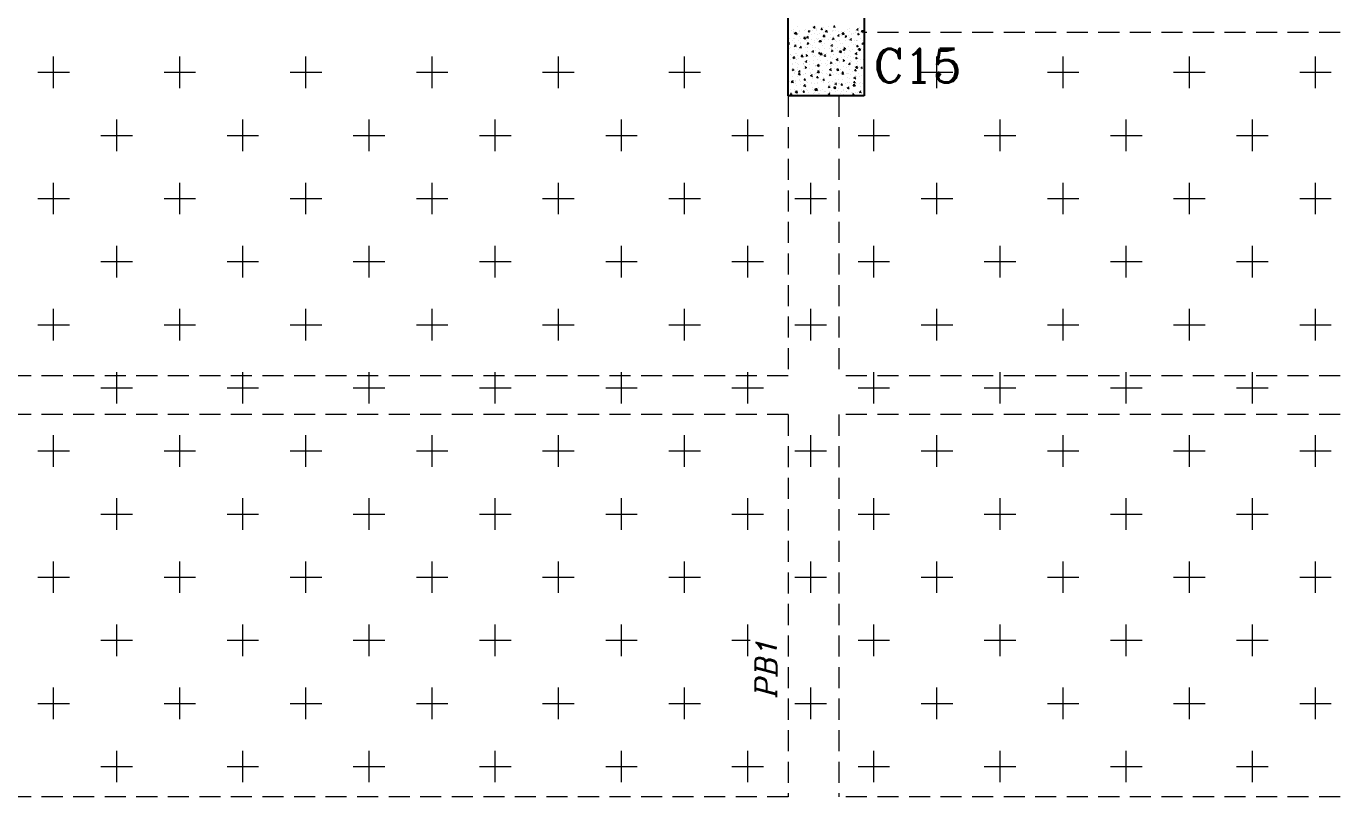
# Model space of a CAD drawing. Header units: millimetres. Extents: x 331487 to 517269, y 198509 to 399936.
# Drawn here: x 390591 to 398409, y 390164 to 394741 of the extents above; entities that cross this region are included whole.
import ezdxf

# ---------------------------------------------------------------- set-up
doc = ezdxf.new("R2010")
doc.units = ezdxf.units.MM
doc.header["$MEASUREMENT"] = 0
doc.linetypes.add('DASHED2', pattern=[0.375, 0.25, -0.125])
doc.layers.add('BEAM', color=1, linetype='Continuous', lineweight=5)
doc.layers.add('COLUMN', color=6, linetype='Continuous')
doc.styles.add('ITALICC', font='italicc', dxfattribs={"height": 0.3})
doc.styles.add('RC', font='romanc.shx', dxfattribs={"height": 200})

msp = doc.modelspace()

# ---------------------------------------------------------------- linework, layer by layer
at = {"layer": 'BEAM', "linetype": 'DASHED2', "ltscale": 500}
for p, q in [((402900.1, 394704), (395570.1, 394704)), ((395120.1, 394329), (395120.1, 392664)), ((395420.1, 394329), (395420.1, 392664)), ((395120.1, 392664), (387965.1, 392664)), ((402900.1, 392664), (395420.1, 392664)), ((395120.1, 392434), (387965.1, 392434)), ((395120.1, 392434), (395120.1, 390164)), ((402900.1, 392434), (395420.1, 392434)), ((395420.1, 392434), (395420.1, 390164)), ((395120.1, 390164), (387965.1, 390164)), ((402900.1, 390164), (395420.1, 390164))]:
    msp.add_line(p, q, dxfattribs=at)
at = {"layer": 'BEAM', "color": 253, "linetype": 'Continuous', "ltscale": 750}
for p, q in [((390753.6, 394374.5), (390753.6, 394562)), ((391503.6, 394374.5), (391503.6, 394562)), ((392253.6, 394374.5), (392253.6, 394562)), ((393003.6, 394374.5), (393003.6, 394562)), ((393753.6, 394374.5), (393753.6, 394562)), ((394503.6, 394374.5), (394503.6, 394562)), ((396003.6, 394374.5), (396003.6, 394562)), ((396753.6, 394374.5), (396753.6, 394562)), ((397503.6, 394374.5), (397503.6, 394562)), ((398253.6, 394374.5), (398253.6, 394562)), ((390659.8, 394468.2), (390847.3, 394468.2)), ((391409.8, 394468.2), (391597.3, 394468.2)), ((392159.8, 394468.2), (392347.3, 394468.2)), ((392909.8, 394468.2), (393097.3, 394468.2)), ((393659.8, 394468.2), (393847.3, 394468.2)), ((394409.8, 394468.2), (394597.3, 394468.2)), ((395909.8, 394468.2), (396097.3, 394468.2)), ((396659.8, 394468.2), (396847.3, 394468.2)), ((397409.8, 394468.2), (397597.3, 394468.2)), ((398159.8, 394468.2), (398347.3, 394468.2)), ((391128.6, 393999.5), (391128.6, 394187)), ((391878.6, 393999.5), (391878.6, 394187)), ((392628.6, 393999.5), (392628.6, 394187)), ((393378.6, 393999.5), (393378.6, 394187)), ((394128.6, 393999.5), (394128.6, 394187)), ((394878.6, 393999.5), (394878.6, 394187)), ((395628.6, 393999.5), (395628.6, 394187)), ((396378.6, 393999.5), (396378.6, 394187)), ((397128.6, 393999.5), (397128.6, 394187)), ((397878.6, 393999.5), (397878.6, 394187)), ((391034.8, 394093.2), (391222.3, 394093.2)), ((391784.8, 394093.2), (391972.3, 394093.2)), ((392534.8, 394093.2), (392722.3, 394093.2)), ((393284.8, 394093.2), (393472.3, 394093.2)), ((394034.8, 394093.2), (394222.3, 394093.2)), ((394784.8, 394093.2), (394972.3, 394093.2)), ((395534.8, 394093.2), (395722.3, 394093.2)), ((396284.8, 394093.2), (396472.3, 394093.2)), ((397034.8, 394093.2), (397222.3, 394093.2)), ((397784.8, 394093.2), (397972.3, 394093.2)), ((390753.6, 393624.5), (390753.6, 393812)), ((391503.6, 393624.5), (391503.6, 393812)), ((392253.6, 393624.5), (392253.6, 393812)), ((393003.6, 393624.5), (393003.6, 393812)), ((393753.6, 393624.5), (393753.6, 393812)), ((394503.6, 393624.5), (394503.6, 393812)), ((395253.6, 393624.5), (395253.6, 393812)), ((396003.6, 393624.5), (396003.6, 393812)), ((396753.6, 393624.5), (396753.6, 393812)), ((397503.6, 393624.5), (397503.6, 393812)), ((398253.6, 393624.5), (398253.6, 393812)), ((390659.8, 393718.2), (390847.3, 393718.2)), ((391409.8, 393718.2), (391597.3, 393718.2)), ((392159.8, 393718.2), (392347.3, 393718.2)), ((392909.8, 393718.2), (393097.3, 393718.2)), ((393659.8, 393718.2), (393847.3, 393718.2)), ((394409.8, 393718.2), (394597.3, 393718.2)), ((395159.8, 393718.2), (395347.3, 393718.2)), ((395909.8, 393718.2), (396097.3, 393718.2)), ((396659.8, 393718.2), (396847.3, 393718.2)), ((397409.8, 393718.2), (397597.3, 393718.2)), ((398159.8, 393718.2), (398347.3, 393718.2)), ((391128.6, 393249.5), (391128.6, 393437)), ((391878.6, 393249.5), (391878.6, 393437)), ((392628.6, 393249.5), (392628.6, 393437)), ((393378.6, 393249.5), (393378.6, 393437)), ((394128.6, 393249.5), (394128.6, 393437)), ((394878.6, 393249.5), (394878.6, 393437)), ((395628.6, 393249.5), (395628.6, 393437)), ((396378.6, 393249.5), (396378.6, 393437)), ((397128.6, 393249.5), (397128.6, 393437)), ((397878.6, 393249.5), (397878.6, 393437)), ((391034.8, 393343.2), (391222.3, 393343.2)), ((391784.8, 393343.2), (391972.3, 393343.2)), ((392534.8, 393343.2), (392722.3, 393343.2)), ((393284.8, 393343.2), (393472.3, 393343.2)), ((394034.8, 393343.2), (394222.3, 393343.2)), ((394784.8, 393343.2), (394972.3, 393343.2)), ((395534.8, 393343.2), (395722.3, 393343.2)), ((396284.8, 393343.2), (396472.3, 393343.2)), ((397034.8, 393343.2), (397222.3, 393343.2)), ((397784.8, 393343.2), (397972.3, 393343.2)), ((390753.6, 392874.5), (390753.6, 393062)), ((391503.6, 392874.5), (391503.6, 393062)), ((392253.6, 392874.5), (392253.6, 393062)), ((393003.6, 392874.5), (393003.6, 393062)), ((393753.6, 392874.5), (393753.6, 393062)), ((394503.6, 392874.5), (394503.6, 393062)), ((395253.6, 392874.5), (395253.6, 393062)), ((396003.6, 392874.5), (396003.6, 393062)), ((396753.6, 392874.5), (396753.6, 393062)), ((397503.6, 392874.5), (397503.6, 393062)), ((398253.6, 392874.5), (398253.6, 393062)), ((390659.8, 392968.2), (390847.3, 392968.2)), ((391409.8, 392968.2), (391597.3, 392968.2)), ((392159.8, 392968.2), (392347.3, 392968.2)), ((392909.8, 392968.2), (393097.3, 392968.2)), ((393659.8, 392968.2), (393847.3, 392968.2)), ((394409.8, 392968.2), (394597.3, 392968.2)), ((395159.8, 392968.2), (395347.3, 392968.2)), ((395909.8, 392968.2), (396097.3, 392968.2)), ((396659.8, 392968.2), (396847.3, 392968.2)), ((397409.8, 392968.2), (397597.3, 392968.2)), ((398159.8, 392968.2), (398347.3, 392968.2)), ((391128.6, 392664), (391128.6, 392687)), ((391878.6, 392664), (391878.6, 392687)), ((392628.6, 392664), (392628.6, 392687)), ((393378.6, 392664), (393378.6, 392687)), ((394128.6, 392664), (394128.6, 392687)), ((394878.6, 392664), (394878.6, 392687)), ((395628.6, 392664), (395628.6, 392687)), ((396378.6, 392664), (396378.6, 392687)), ((397128.6, 392664), (397128.6, 392687)), ((397878.6, 392664), (397878.6, 392687)), ((391128.6, 392499.5), (391128.6, 392664)), ((391878.6, 392499.5), (391878.6, 392664)), ((392628.6, 392499.5), (392628.6, 392664)), ((393378.6, 392499.5), (393378.6, 392664)), ((394128.6, 392499.5), (394128.6, 392664)), ((394878.6, 392499.5), (394878.6, 392664)), ((395628.6, 392499.5), (395628.6, 392664)), ((396378.6, 392499.5), (396378.6, 392664)), ((397128.6, 392499.5), (397128.6, 392664)), ((397878.6, 392499.5), (397878.6, 392664)), ((391034.8, 392593.2), (391222.3, 392593.2)), ((391784.8, 392593.2), (391972.3, 392593.2)), ((392534.8, 392593.2), (392722.3, 392593.2)), ((393284.8, 392593.2), (393472.3, 392593.2)), ((394034.8, 392593.2), (394222.3, 392593.2)), ((394784.8, 392593.2), (394972.3, 392593.2)), ((395534.8, 392593.2), (395722.3, 392593.2)), ((396284.8, 392593.2), (396472.3, 392593.2)), ((397034.8, 392593.2), (397222.3, 392593.2)), ((397784.8, 392593.2), (397972.3, 392593.2)), ((390753.6, 392124.5), (390753.6, 392312)), ((391503.6, 392124.5), (391503.6, 392312)), ((392253.6, 392124.5), (392253.6, 392312)), ((393003.6, 392124.5), (393003.6, 392312)), ((393753.6, 392124.5), (393753.6, 392312)), ((394503.6, 392124.5), (394503.6, 392312)), ((395253.6, 392124.5), (395253.6, 392312)), ((396003.6, 392124.5), (396003.6, 392312)), ((396753.6, 392124.5), (396753.6, 392312)), ((397503.6, 392124.5), (397503.6, 392312)), ((398253.6, 392124.5), (398253.6, 392312)), ((390659.8, 392218.2), (390847.3, 392218.2)), ((391409.8, 392218.2), (391597.3, 392218.2)), ((392159.8, 392218.2), (392347.3, 392218.2)), ((392909.8, 392218.2), (393097.3, 392218.2)), ((393659.8, 392218.2), (393847.3, 392218.2)), ((394409.8, 392218.2), (394597.3, 392218.2)), ((395159.8, 392218.2), (395347.3, 392218.2)), ((395909.8, 392218.2), (396097.3, 392218.2)), ((396659.8, 392218.2), (396847.3, 392218.2)), ((397409.8, 392218.2), (397597.3, 392218.2)), ((398159.8, 392218.2), (398347.3, 392218.2)), ((391128.6, 391749.5), (391128.6, 391937)), ((391878.6, 391749.5), (391878.6, 391937)), ((392628.6, 391749.5), (392628.6, 391937)), ((393378.6, 391749.5), (393378.6, 391937)), ((394128.6, 391749.5), (394128.6, 391937)), ((394878.6, 391749.5), (394878.6, 391937)), ((395628.6, 391749.5), (395628.6, 391937)), ((396378.6, 391749.5), (396378.6, 391937)), ((397128.6, 391749.5), (397128.6, 391937)), ((397878.6, 391749.5), (397878.6, 391937)), ((391034.8, 391843.2), (391222.3, 391843.2)), ((391784.8, 391843.2), (391972.3, 391843.2)), ((392534.8, 391843.2), (392722.3, 391843.2)), ((393284.8, 391843.2), (393472.3, 391843.2)), ((394034.8, 391843.2), (394222.3, 391843.2)), ((394784.8, 391843.2), (394972.3, 391843.2)), ((395534.8, 391843.2), (395722.3, 391843.2)), ((396284.8, 391843.2), (396472.3, 391843.2)), ((397034.8, 391843.2), (397222.3, 391843.2)), ((397784.8, 391843.2), (397972.3, 391843.2)), ((390753.6, 391374.5), (390753.6, 391562)), ((391503.6, 391374.5), (391503.6, 391562)), ((392253.6, 391374.5), (392253.6, 391562)), ((393003.6, 391374.5), (393003.6, 391562)), ((393753.6, 391374.5), (393753.6, 391562)), ((394503.6, 391374.5), (394503.6, 391562)), ((395253.6, 391374.5), (395253.6, 391562)), ((396003.6, 391374.5), (396003.6, 391562)), ((396753.6, 391374.5), (396753.6, 391562)), ((397503.6, 391374.5), (397503.6, 391562)), ((398253.6, 391374.5), (398253.6, 391562)), ((390659.8, 391468.2), (390847.3, 391468.2)), ((391409.8, 391468.2), (391597.3, 391468.2)), ((392159.8, 391468.2), (392347.3, 391468.2)), ((392909.8, 391468.2), (393097.3, 391468.2)), ((393659.8, 391468.2), (393847.3, 391468.2)), ((394409.8, 391468.2), (394597.3, 391468.2)), ((395159.8, 391468.2), (395347.3, 391468.2)), ((395909.8, 391468.2), (396097.3, 391468.2)), ((396659.8, 391468.2), (396847.3, 391468.2)), ((397409.8, 391468.2), (397597.3, 391468.2)), ((398159.8, 391468.2), (398347.3, 391468.2)), ((391128.6, 390999.5), (391128.6, 391187)), ((391878.6, 390999.5), (391878.6, 391187)), ((392628.6, 390999.5), (392628.6, 391187)), ((393378.6, 390999.5), (393378.6, 391187)), ((394128.6, 390999.5), (394128.6, 391187)), ((394878.6, 390999.5), (394878.6, 391187)), ((395628.6, 390999.5), (395628.6, 391187)), ((396378.6, 390999.5), (396378.6, 391187)), ((397128.6, 390999.5), (397128.6, 391187)), ((397878.6, 390999.5), (397878.6, 391187)), ((391034.8, 391093.2), (391222.3, 391093.2)), ((391784.8, 391093.2), (391972.3, 391093.2)), ((392534.8, 391093.2), (392722.3, 391093.2)), ((393284.8, 391093.2), (393472.3, 391093.2)), ((394034.8, 391093.2), (394222.3, 391093.2)), ((394784.8, 391093.2), (394893.8, 391093.2)), ((395534.8, 391093.2), (395722.3, 391093.2)), ((396284.8, 391093.2), (396472.3, 391093.2)), ((397034.8, 391093.2), (397222.3, 391093.2)), ((397784.8, 391093.2), (397972.3, 391093.2)), ((390753.6, 390624.5), (390753.6, 390812)), ((391503.6, 390624.5), (391503.6, 390812)), ((392253.6, 390624.5), (392253.6, 390812)), ((393003.6, 390624.5), (393003.6, 390812)), ((393753.6, 390624.5), (393753.6, 390812)), ((394503.6, 390624.5), (394503.6, 390812)), ((395253.6, 390624.5), (395253.6, 390812)), ((396003.6, 390624.5), (396003.6, 390812)), ((396753.6, 390624.5), (396753.6, 390812)), ((397503.6, 390624.5), (397503.6, 390812)), ((398253.6, 390624.5), (398253.6, 390812)), ((390659.8, 390718.2), (390847.3, 390718.2)), ((391409.8, 390718.2), (391597.3, 390718.2)), ((392159.8, 390718.2), (392347.3, 390718.2)), ((392909.8, 390718.2), (393097.3, 390718.2)), ((393659.8, 390718.2), (393847.3, 390718.2)), ((394409.8, 390718.2), (394597.3, 390718.2)), ((395159.8, 390718.2), (395347.3, 390718.2)), ((395909.8, 390718.2), (396097.3, 390718.2)), ((396659.8, 390718.2), (396847.3, 390718.2)), ((397409.8, 390718.2), (397597.3, 390718.2)), ((398159.8, 390718.2), (398347.3, 390718.2)), ((391128.6, 390249.5), (391128.6, 390437)), ((391878.6, 390249.5), (391878.6, 390437)), ((392628.6, 390249.5), (392628.6, 390437)), ((393378.6, 390249.5), (393378.6, 390437)), ((394128.6, 390249.5), (394128.6, 390437)), ((394878.6, 390249.5), (394878.6, 390437)), ((395628.6, 390249.5), (395628.6, 390437)), ((396378.6, 390249.5), (396378.6, 390437)), ((397128.6, 390249.5), (397128.6, 390437)), ((397878.6, 390249.5), (397878.6, 390437)), ((391034.8, 390343.2), (391222.3, 390343.2)), ((391784.8, 390343.2), (391972.3, 390343.2)), ((392534.8, 390343.2), (392722.3, 390343.2)), ((393284.8, 390343.2), (393472.3, 390343.2)), ((394034.8, 390343.2), (394222.3, 390343.2)), ((394784.8, 390343.2), (394972.3, 390343.2)), ((395534.8, 390343.2), (395722.3, 390343.2)), ((396284.8, 390343.2), (396472.3, 390343.2)), ((397034.8, 390343.2), (397222.3, 390343.2)), ((397784.8, 390343.2), (397972.3, 390343.2))]:
    msp.add_line(p, q, dxfattribs=at)
at = {"layer": 'COLUMN'}
for p, q in [((395120.1, 394329), (395120.1, 395079)), ((395570.1, 395079), (395570.1, 394329)), ((395570.1, 394329), (395120.1, 394329))]:
    msp.add_line(p, q, dxfattribs=at)
at = {"layer": 'COLUMN', "color": 2, "linetype": 'Continuous'}
for p, q in [((395136.8, 394717.3), (395136.8, 394717.3)), ((395151.8, 394720.2), (395151.8, 394720.2)), ((395173.8, 394740), (395173.8, 394740)), ((395185.1, 394719), (395185.1, 394719)), ((395218.4, 394717.7), (395218.4, 394717.7)), ((395218.8, 394719.3), (395218.8, 394719.3)), ((395224.6, 394720.1), (395224.6, 394720.1)), ((395245.6, 394712.9), (395239.3, 394711.8)), ((395245, 394706.9), (395245.6, 394712.9)), ((395251.7, 394716.5), (395251.7, 394716.5)), ((395254.9, 394718.1), (395254.9, 394718.1)), ((395263.4, 394717), (395263.4, 394717)), ((395274.2, 394731.1), (395271.5, 394738.1)), ((395277.6, 394736.1), (395271.5, 394738.1)), ((395274.2, 394731.1), (395277.6, 394736.1)), ((395285, 394715.3), (395285, 394715.3)), ((395289.1, 394721.7), (395289.1, 394721.7)), ((395289.4, 394729.6), (395289.4, 394729.6)), ((395320.8, 394726.8), (395314.5, 394725.6)), ((395320.3, 394720.8), (395314.5, 394725.6)), ((395318.3, 394714.1), (395318.3, 394714.1)), ((395320.3, 394720.8), (395320.8, 394726.8)), ((395328.8, 394734.1), (395328.8, 394734.1)), ((395346.7, 394706.7), (395344.1, 394713.7)), ((395350.1, 394711.7), (395344.1, 394713.7)), ((395351.6, 394712.9), (395351.6, 394712.9)), ((395359.9, 394740.2), (395359.9, 394740.2)), ((395379.9, 394714.7), (395379.9, 394714.7)), ((395396, 394740.7), (395389.7, 394739.5)), ((395395.5, 394734.7), (395389.7, 394739.5)), ((395390, 394716.7), (395390, 394716.7)), ((395393.3, 394735.8), (395393.3, 394735.8)), ((395395.5, 394734.7), (395396, 394740.7)), ((395396.1, 394738.9), (395396.1, 394738.9)), ((395399.4, 394713.9), (395399.4, 394713.9)), ((395470, 394724.2), (395470, 394724.2)), ((395484.1, 394728.7), (395484.1, 394728.7)), ((395516.7, 394716.5), (395516.7, 394716.5)), ((395532, 394717.8), (395529.3, 394724.8)), ((395535.4, 394722.7), (395529.3, 394724.8)), ((395532, 394717.8), (395535.4, 394722.7)), ((395540.5, 394734.7), (395540.5, 394734.7)), ((395564.1, 394713), (395554.6, 394711.9)), ((395562.8, 394704.1), (395564.1, 394713)), ((395124.5, 394641), (395120.1, 394642.5)), ((395121.2, 394636), (395120.1, 394638.8)), ((395120.4, 394706.1), (395120.4, 394706.1)), ((395121.2, 394636), (395124.5, 394641)), ((395124.8, 394635.1), (395124.8, 394635.1)), ((395125.6, 394670.1), (395125.6, 394670.1)), ((395146.8, 394659), (395146.8, 394659)), ((395148.2, 394708.8), (395148.2, 394708.8)), ((395153.2, 394670.9), (395153.2, 394670.9)), ((395156.5, 394645.9), (395156.5, 394645.9)), ((395161.4, 394695.7), (395158.8, 394702.7)), ((395164.8, 394700.7), (395158.8, 394702.7)), ((395158.9, 394668.8), (395158.9, 394668.8)), ((395161.4, 394695.7), (395164.8, 394700.7)), ((395170.4, 394699), (395164.1, 394697.9)), ((395169.8, 394693.1), (395164.1, 394697.9)), ((395169.8, 394693.1), (395170.3, 394699)), ((395171.5, 394686.6), (395171.5, 394686.6)), ((395181.8, 394697.2), (395181.8, 394697.2)), ((395182.7, 394654.3), (395182.7, 394654.3)), ((395185, 394707.7), (395185, 394707.7)), ((395187.6, 394682.5), (395187.6, 394682.5)), ((395191.8, 394638.9), (395191.8, 394638.9)), ((395192.2, 394667.6), (395192.2, 394667.6)), ((395192.6, 394644.6), (395192.6, 394644.6)), ((395222.3, 394673.2), (395212.8, 394672.1)), ((395220.9, 394664.3), (395212.8, 394672.1)), ((395220.9, 394664.4), (395222.3, 394673.2)), ((395222.4, 394666.7), (395222.4, 394666.7)), ((395225.5, 394666.4), (395225.5, 394666.4)), ((395227.1, 394656.2), (395227.1, 394656.2)), ((395234, 394671.4), (395231.3, 394678.4)), ((395237.3, 394676.4), (395231.3, 394678.4)), ((395239.3, 394641.2), (395233, 394640)), ((395238.8, 394635.2), (395233, 394640)), ((395234, 394671.4), (395237.3, 394676.4)), ((395238.8, 394635.2), (395239.3, 394641.2)), ((395245, 394706.9), (395239.3, 394711.8)), ((395241.4, 394693.1), (395241.4, 394693.1)), ((395251.5, 394634.8), (395251.5, 394634.8)), ((395258.2, 394693), (395258.2, 394693)), ((395258.8, 394665.2), (395258.8, 394665.2)), ((395273.4, 394658.7), (395273.4, 394658.7)), ((395273.5, 394647.3), (395273.5, 394647.3)), ((395275.7, 394700.7), (395275.7, 394700.7)), ((395286.9, 394668.4), (395286.9, 394668.4)), ((395292, 394664), (395292, 394664)), ((395294.3, 394691.8), (395294.3, 394691.8)), ((395297.6, 394666.7), (395297.6, 394666.7)), ((395306.5, 394647.1), (395303.8, 394654.1)), ((395309.8, 394652), (395303.8, 394654.1)), ((395306.5, 394647.1), (395309.8, 394652)), ((395314.5, 394655.1), (395308.2, 394653.9)), ((395314, 394649.1), (395308.2, 394653.9)), ((395308.4, 394696.9), (395308.4, 394696.9)), ((395314, 394649.1), (395314.5, 394655.1)), ((395318.4, 394638.6), (395318.4, 394638.6)), ((395325.3, 394662.8), (395325.3, 394662.8)), ((395326.5, 394680.8), (395326.5, 394680.8)), ((395336.2, 394686.5), (395326.7, 394685.4)), ((395334.8, 394677.6), (395326.7, 394685.4)), ((395328.8, 394703.3), (395328.8, 394703.3)), ((395333.8, 394665.4), (395333.8, 394665.4)), ((395334.8, 394677.6), (395336.2, 394686.5)), ((395337.1, 394640.4), (395337.1, 394640.4)), ((395346.7, 394706.7), (395350.1, 394711.7)), ((395358.6, 394661.5), (395358.6, 394661.5)), ((395368.1, 394692.8), (395368.1, 394692.8)), ((395368.2, 394677), (395368.2, 394677)), ((395373.2, 394639.1), (395373.2, 394639.1)), ((395377.6, 394661.3), (395377.6, 394661.3)), ((395389.7, 394668.9), (395383.5, 394667.8)), ((395389.2, 394663), (395383.5, 394667.8)), ((395384.9, 394711.7), (395384.9, 394711.7)), ((395389.2, 394663), (395389.7, 394668.9)), ((395391.1, 394682.4), (395391.1, 394682.4)), ((395391.9, 394660.3), (395391.9, 394660.3)), ((395400, 394658.4), (395400, 394658.4)), ((395407.7, 394650.7), (395407.7, 394650.7)), ((395419.3, 394682.4), (395416.6, 394689.4)), ((395422.6, 394687.4), (395416.6, 394689.4)), ((395418.2, 394710.5), (395418.2, 394710.5)), ((395419.3, 394682.4), (395422.6, 394687.4)), ((395425.2, 394659.1), (395425.2, 394659.1)), ((395428.5, 394641.4), (395428.5, 394641.4)), ((395430.7, 394694.8), (395430.7, 394694.8)), ((395435, 394696.6), (395435, 394696.6)), ((395435.5, 394712.6), (395435.5, 394712.6)), ((395438.8, 394687.6), (395438.8, 394687.6)), ((395450.2, 394699.8), (395440.7, 394698.7)), ((395448.8, 394690.9), (395440.7, 394698.6)), ((395445, 394638.3), (395445, 394638.3)), ((395448.8, 394690.9), (395450.2, 394699.8)), ((395451.5, 394709.2), (395451.5, 394709.2)), ((395458.5, 394657.9), (395458.5, 394657.9)), ((395465, 394682.8), (395458.7, 394681.7)), ((395464.4, 394676.8), (395458.7, 394681.7)), ((395464.4, 394676.8), (395464.9, 394682.8)), ((395475, 394686.3), (395475, 394686.3)), ((395478.3, 394661.2), (395478.3, 394661.2)), ((395481.8, 394675.3), (395481.8, 394675.3)), ((395484.7, 394708), (395484.7, 394708)), ((395491.8, 394658.1), (395489.1, 394665.1)), ((395495.1, 394663.1), (395489.1, 394665.1)), ((395491.8, 394658.1), (395495.1, 394663.1)), ((395491.8, 394656.7), (395491.8, 394656.7)), ((395493, 394643), (395493, 394643)), ((395494.7, 394692.5), (395494.7, 394692.5)), ((395495.3, 394696.4), (395495.3, 394696.4)), ((395509.4, 394697.9), (395509.4, 394697.9)), ((395514.4, 394660), (395514.4, 394660)), ((395517.7, 394634.9), (395517.7, 394634.9)), ((395518, 394706.8), (395518, 394706.8)), ((395525.1, 394655.5), (395525.1, 394655.5)), ((395526.7, 394658.1), (395526.7, 394658.1)), ((395532.7, 394655.4), (395532.7, 394655.4)), ((395540.2, 394696.7), (395533.9, 394695.5)), ((395539.6, 394690.7), (395533.9, 394695.5)), ((395534.9, 394708.8), (395534.9, 394708.8)), ((395539.6, 394690.7), (395540.2, 394696.7)), ((395548.9, 394671.5), (395548.9, 394671.5)), ((395551.3, 394705.6), (395551.3, 394705.6)), ((395562.8, 394704.1), (395554.7, 394711.9)), ((395558.4, 394654.2), (395558.4, 394654.2)), ((395564.3, 394633.8), (395561.6, 394640.8)), ((395567.6, 394638.7), (395561.6, 394640.8)), ((395561.7, 394696.3), (395561.7, 394696.3)), ((395564.3, 394633.8), (395567.6, 394638.7)), ((395125.3, 394609), (395125.3, 394609)), ((395130.3, 394571.2), (395130.3, 394571.2)), ((395133.1, 394618.1), (395133.1, 394618.1)), ((395134.8, 394576.7), (395134.8, 394576.7)), ((395139.5, 394567.6), (395139.5, 394567.6)), ((395153.4, 394552), (395150.8, 394559)), ((395156.8, 394557), (395150.8, 394559)), ((395153.4, 394552), (395156.8, 394557)), ((395156.8, 394600.7), (395156.8, 394600.7)), ((395164.1, 394627.3), (395157.8, 394626.2)), ((395163.5, 394621.3), (395157.8, 394626.2)), ((395163.5, 394621.3), (395164.1, 394627.3)), ((395164.8, 394582.7), (395164.8, 394582.7)), ((395166.4, 394616.9), (395166.4, 394616.9)), ((395167, 394579.9), (395167, 394579.9)), ((395169.3, 394633.3), (395169.3, 394633.3)), ((395172.8, 394566.4), (395172.8, 394566.4)), ((395180.4, 394601), (395180.4, 394601)), ((395193.7, 394611.7), (395191, 394618.7)), ((395197.1, 394616.7), (395191, 394618.7)), ((395193.7, 394611.7), (395197.1, 394616.7)), ((395195.9, 394619.6), (395195.9, 394619.6)), ((395205.7, 394566.5), (395196.2, 394565.4)), ((395204.3, 394557.6), (395196.2, 394565.4)), ((395199.7, 394615.7), (395199.7, 394615.7)), ((395201.8, 394580.6), (395201.8, 394580.6)), ((395204.2, 394556.4), (395204.2, 394556.4)), ((395204.3, 394557.6), (395205.7, 394566.5)), ((395206.1, 394565.2), (395206.1, 394565.2)), ((395217.8, 394560), (395217.8, 394560)), ((395220.1, 394613.4), (395220.1, 394613.4)), ((395232.5, 394563.5), (395226.7, 394568.3)), ((395233, 394569.5), (395226.8, 394568.3)), ((395232.1, 394618.3), (395232.1, 394618.3)), ((395232.5, 394563.5), (395233, 394569.5)), ((395233, 394614.5), (395233, 394614.5)), ((395235.4, 394593.3), (395235.4, 394593.3)), ((395239.4, 394564), (395239.4, 394564)), ((395261.5, 394576.4), (395261.5, 394576.4)), ((395266.2, 394587.4), (395263.5, 394594.4)), ((395269.6, 394592.3), (395263.5, 394594.4)), ((395266.2, 394587.4), (395269.6, 394592.3)), ((395266.3, 394613.2), (395266.3, 394613.2)), ((395266.5, 394629.9), (395266.5, 394629.9)), ((395271.2, 394593.9), (395271.2, 394593.9)), ((395271.5, 394592), (395271.5, 394592)), ((395272.7, 394562.7), (395272.7, 394562.7)), ((395274.8, 394567), (395274.8, 394567)), ((395282.4, 394561.6), (395282.4, 394561.6)), ((395283.4, 394600.4), (395283.4, 394600.4)), ((395284.6, 394615), (395284.6, 394615)), ((395299.5, 394612), (395299.5, 394612)), ((395308.2, 394583.3), (395302, 394582.2)), ((395307.7, 394577.4), (395302, 394582.2)), ((395305.9, 394561.5), (395305.9, 394561.5)), ((395306, 394603.6), (395306, 394603.6)), ((395307.7, 394577.4), (395308.2, 394583.3)), ((395319.7, 394579.8), (395310.2, 394578.7)), ((395318.3, 394570.9), (395310.2, 394578.7)), ((395310.9, 394565.7), (395310.9, 394565.7)), ((395318.3, 394570.9), (395319.7, 394579.8)), ((395322, 394574), (395322, 394574)), ((395324.3, 394627.4), (395324.3, 394627.4)), ((395328.4, 394580.3), (395328.4, 394580.3)), ((395332.8, 394610.8), (395332.8, 394610.8)), ((395338.7, 394563), (395336, 394570)), ((395342.1, 394568), (395336, 394570)), ((395338.7, 394563), (395342.1, 394568)), ((395339.2, 394560.3), (395339.2, 394560.3)), ((395345.4, 394577.3), (395345.4, 394577.3)), ((395366.1, 394609.6), (395366.1, 394609.6)), ((395372.5, 394559.1), (395372.5, 394559.1)), ((395375.4, 394607.9), (395375.4, 394607.9)), ((395379, 394622.7), (395376.3, 394629.7)), ((395382.4, 394627.7), (395376.3, 394629.7)), ((395376.5, 394614.1), (395376.5, 394614.1)), ((395383.5, 394597.2), (395377.2, 394596.1)), ((395382.9, 394591.2), (395377.2, 394596.1)), ((395378.1, 394634.5), (395378.1, 394634.5)), ((395379, 394622.7), (395382.3, 394627.7)), ((395382.9, 394591.2), (395383.5, 394597.2)), ((395386.6, 394575.6), (395386.6, 394575.6)), ((395388.1, 394576.1), (395388.1, 394576.1)), ((395388.8, 394629), (395388.8, 394629)), ((395399.4, 394608.4), (395399.4, 394608.4)), ((395405.8, 394557.9), (395405.8, 394557.9)), ((395410.1, 394600.1), (395410.1, 394600.1)), ((395412.7, 394612.8), (395412.7, 394612.8)), ((395416, 394587.8), (395416, 394587.8)), ((395433.6, 394593), (395424.1, 394591.9)), ((395432.3, 394584.1), (395424.1, 394591.9)), ((395426.2, 394588), (395426.2, 394588)), ((395432.2, 394584.1), (395433.6, 394593)), ((395432.7, 394607.2), (395432.7, 394607.2)), ((395439.1, 394556.7), (395439.1, 394556.7)), ((395447.1, 394624.4), (395447.1, 394624.4)), ((395451.5, 394598.4), (395448.8, 394605.4)), ((395454.9, 394603.4), (395448.8, 394605.4)), ((395451.5, 394598.4), (395454.9, 394603.4)), ((395452.1, 394586.5), (395452.1, 394586.5)), ((395458.7, 394611.1), (395452.4, 394609.9)), ((395458.1, 394605.1), (395452.4, 394609.9)), ((395455.1, 394580), (395455.1, 394580)), ((395455.4, 394561.5), (395455.4, 394561.5)), ((395458.1, 394605.1), (395458.7, 394611.1)), ((395466, 394606), (395466, 394606)), ((395477.3, 394568.5), (395477.3, 394568.5)), ((395479.6, 394621.9), (395479.6, 394621.9)), ((395486.6, 394598.1), (395486.6, 394598.1)), ((395490.7, 394589.6), (395490.7, 394589.6)), ((395491.6, 394560.2), (395491.6, 394560.2)), ((395499.3, 394604.7), (395499.3, 394604.7)), ((395504.7, 394634.2), (395504.7, 394634.2)), ((395514.7, 394575.9), (395514.7, 394575.9)), ((395524, 394574.1), (395521.3, 394581.1)), ((395527.4, 394579), (395521.3, 394581.1)), ((395524, 394574.1), (395527.4, 394579)), ((395526, 394571.8), (395526, 394571.8)), ((395533.9, 394625), (395527.6, 394623.8)), ((395533.4, 394619), (395527.6, 394623.8)), ((395530.4, 394602), (395530.4, 394602)), ((395532.6, 394603.5), (395532.6, 394603.5)), ((395533.4, 394619), (395533.9, 394625)), ((395536.7, 394599.8), (395536.7, 394599.8)), ((395547.6, 394606.3), (395538.1, 394605.2)), ((395546.2, 394597.4), (395538.1, 394605.2)), ((395546.2, 394597.4), (395547.6, 394606.3)), ((395553.8, 394633.7), (395553.8, 394633.7)), ((395557.1, 394608.6), (395557.1, 394608.6)), ((395565.9, 394602.3), (395565.9, 394602.3)), ((395133.6, 394546.1), (395133.6, 394546.1)), ((395141.9, 394483), (395141.9, 394483)), ((395144.8, 394518.4), (395144.8, 394518.4)), ((395151.5, 394483.9), (395145.3, 394482.7)), ((395151, 394477.9), (395145.3, 394482.7)), ((395146.5, 394516.3), (395146.5, 394516.3)), ((395151, 394477.9), (395151.5, 394483.9)), ((395157.8, 394555.6), (395151.5, 394554.4)), ((395157.3, 394549.6), (395151.5, 394554.4)), ((395157.3, 394549.6), (395157.8, 394555.6)), ((395164.8, 394526.5), (395164.8, 394526.5)), ((395166.8, 394542.4), (395166.8, 394542.4)), ((395169.8, 394544.9), (395169.8, 394544.9)), ((395173.1, 394519.8), (395173.1, 394519.8)), ((395175.9, 394494.2), (395175.9, 394494.2)), ((395176.8, 394484.1), (395176.8, 394484.1)), ((395178.2, 394547.6), (395178.2, 394547.6)), ((395179.8, 394515), (395179.8, 394515)), ((395209.2, 394518.6), (395209.2, 394518.6)), ((395211.8, 394522.3), (395211.8, 394522.3)), ((395212.5, 394493.5), (395212.5, 394493.5)), ((395213.1, 394513.8), (395213.1, 394513.8)), ((395215.6, 394506.6), (395215.6, 394506.6)), ((395226.7, 394497.7), (395220.5, 394496.6)), ((395226.2, 394491.8), (395220.5, 394496.6)), ((395226, 394527.7), (395223.3, 394534.7)), ((395229.3, 394532.6), (395223.3, 394534.7)), ((395226, 394527.7), (395229.3, 394532.6)), ((395226.2, 394491.8), (395226.7, 394497.7)), ((395243.7, 394530.1), (395243.7, 394530.1)), ((395246.4, 394512.6), (395246.4, 394512.6)), ((395248.7, 394492.2), (395248.7, 394492.2)), ((395266.7, 394487.1), (395266.7, 394487.1)), ((395268.9, 394540.5), (395268.9, 394540.5)), ((395271.5, 394518.1), (395271.5, 394518.1)), ((395279.7, 394511.4), (395279.7, 394511.4)), ((395280.1, 394508.2), (395280.1, 394508.2)), ((395283.1, 394503.8), (395283.1, 394503.8)), ((395293.4, 394542.1), (395293.4, 394542.1)), ((395302, 394511.6), (395295.7, 394510.5)), ((395301.4, 394505.6), (395295.7, 394510.5)), ((395298.5, 394503.3), (395295.8, 394510.3)), ((395301.8, 394508.3), (395295.8, 394510.3)), ((395298.5, 394503.3), (395301.8, 394508.3)), ((395301.4, 394505.6), (395302, 394511.6)), ((395303.4, 394483.8), (395303.4, 394483.8)), ((395313, 394510.2), (395313, 394510.2)), ((395314.2, 394540.7), (395314.2, 394540.7)), ((395319.8, 394520.6), (395319.8, 394520.6)), ((395338.4, 394522), (395338.4, 394522)), ((395346.3, 394509), (395346.3, 394509)), ((395350.4, 394539.4), (395350.4, 394539.4)), ((395353.7, 394514.4), (395353.7, 394514.4)), ((395371, 394479), (395368.3, 394486)), ((395374.3, 394484), (395368.3, 394486)), ((395377.2, 394525.5), (395370.9, 394524.3)), ((395376.7, 394519.5), (395370.9, 394524.3)), ((395370.9, 394501.1), (395370.9, 394501.1)), ((395371, 394479), (395374.3, 394484)), ((395373.1, 394554.5), (395373.1, 394554.5)), ((395376.7, 394519.5), (395377.2, 394525.5)), ((395379.6, 394507.7), (395379.6, 394507.7)), ((395384.3, 394522.2), (395384.3, 394522.2)), ((395384.8, 394551), (395384.8, 394551)), ((395389.8, 394513.1), (395389.8, 394513.1)), ((395393.1, 394488), (395393.1, 394488)), ((395398.1, 394517.8), (395398.1, 394517.8)), ((395417.1, 394486.3), (395407.6, 394485.2)), ((395415.7, 394477.4), (395407.6, 394485.2)), ((395411.2, 394538.7), (395408.6, 394545.7)), ((395414.6, 394543.7), (395408.6, 394545.7)), ((395411.2, 394538.7), (395414.6, 394543.7)), ((395412.9, 394506.5), (395412.9, 394506.5)), ((395415.7, 394477.4), (395417.1, 394486.3)), ((395420.1, 394541.8), (395420.1, 394541.8)), ((395421.7, 394481.2), (395421.7, 394481.2)), ((395424, 394534.6), (395424, 394534.6)), ((395424.3, 394524.6), (395424.3, 394524.6)), ((395429.3, 394486.8), (395429.3, 394486.8)), ((395430.1, 394483.5), (395430.1, 394483.5)), ((395452.4, 394539.4), (395446.1, 394538.2)), ((395451.9, 394533.4), (395446.1, 394538.2)), ((395446.1, 394505.3), (395446.1, 394505.3)), ((395451.9, 394533.4), (395452.4, 394539.4)), ((395463.7, 394498.3), (395463.7, 394498.3)), ((395465.1, 394521.7), (395465.1, 394521.7)), ((395472.4, 394555.4), (395472.4, 394555.4)), ((395475.1, 394515.2), (395475.1, 394515.2)), ((395479.4, 394504.1), (395479.4, 394504.1)), ((395483.8, 394514.4), (395481.1, 394521.4)), ((395487.1, 394519.3), (395481.1, 394521.4)), ((395483.8, 394514.4), (395487.1, 394519.3)), ((395486.2, 394482.9), (395486.2, 394482.9)), ((395488.5, 394536.2), (395488.5, 394536.2)), ((395494.8, 394535.2), (395494.8, 394535.2)), ((395505.7, 394554.2), (395505.7, 394554.2)), ((395512.7, 394502.9), (395512.7, 394502.9)), ((395521.3, 394481.5), (395515.1, 394480.4)), ((395520.8, 394475.5), (395515.1, 394480.4)), ((395520.8, 394475.5), (395521.3, 394481.5)), ((395527.1, 394547.3), (395521.3, 394552.1)), ((395527.6, 394553.2), (395521.4, 394552.1)), ((395531, 394499.6), (395521.5, 394498.5)), ((395529.7, 394490.7), (395521.6, 394498.5)), ((395524.7, 394517.5), (395524.7, 394517.5)), ((395525.9, 394495.3), (395525.9, 394495.3)), ((395527.1, 394547.3), (395527.6, 394553.2)), ((395528.1, 394548.6), (395528.1, 394548.6)), ((395529.7, 394490.7), (395531, 394499.6)), ((395531, 394533.9), (395531, 394533.9)), ((395534.3, 394508.9), (395534.3, 394508.9)), ((395539, 394553), (395539, 394553)), ((395546, 394501.7), (395546, 394501.7)), ((395546.7, 394541.5), (395546.7, 394541.5)), ((395556.3, 394490), (395553.6, 394497)), ((395559.6, 394495), (395553.6, 394497)), ((395556.3, 394490), (395559.6, 394495)), ((395556.7, 394483.2), (395556.7, 394483.2)), ((395565.4, 394545.5), (395565.4, 394545.5)), ((395120.7, 394465.5), (395120.7, 394465.5)), ((395127.1, 394415), (395127.1, 394415)), ((395145.3, 394412.1), (395139, 394411)), ((395144.7, 394406.2), (395139, 394411)), ((395145.4, 394408.3), (395142.7, 394415.3)), ((395148.8, 394413.3), (395142.7, 394415.3)), ((395144.7, 394406.2), (395145.2, 394412.1)), ((395145.4, 394408.3), (395148.8, 394413.3)), ((395146.9, 394445.1), (395146.9, 394445.1)), ((395150.2, 394420.1), (395150.2, 394420.1)), ((395154, 394464.3), (395154, 394464.3)), ((395154.9, 394460.1), (395154.9, 394460.1)), ((395160.2, 394419.7), (395160.2, 394419.7)), ((395160.4, 394413.8), (395160.4, 394413.8)), ((395162.5, 394473.1), (395162.5, 394473.1)), ((395164.9, 394401.8), (395164.9, 394401.8)), ((395173.7, 394440.8), (395173.7, 394440.8)), ((395189.1, 394459.8), (395179.7, 394458.7)), ((395187.8, 394450.9), (395179.7, 394458.7)), ((395181.4, 394456.7), (395181.4, 394456.7)), ((395185.7, 394468), (395183, 394475)), ((395189, 394473), (395183, 394475)), ((395185.7, 394468), (395189, 394473)), ((395186.4, 394418.8), (395186.4, 394418.8)), ((395186.8, 394425.7), (395186.8, 394425.7)), ((395187.3, 394463.1), (395187.3, 394463.1)), ((395187.8, 394450.9), (395189.1, 394459.8)), ((395193.7, 394412.6), (395193.7, 394412.6)), ((395213.3, 394453.2), (395213.3, 394453.2)), ((395220.5, 394426), (395214.2, 394424.9)), ((395219.9, 394420), (395214.2, 394424.9)), ((395219.9, 394420), (395220.5, 394426)), ((395220.6, 394461.9), (395220.6, 394461.9)), ((395220.8, 394430.4), (395220.8, 394430.4)), ((395221.8, 394463.9), (395221.8, 394463.9)), ((395227, 394411.4), (395227, 394411.4)), ((395231.8, 394405.6), (395231.8, 394405.6)), ((395252, 394467.2), (395252, 394467.2)), ((395253.9, 394460.7), (395253.9, 394460.7)), ((395258.2, 394443.7), (395255.5, 394450.7)), ((395261.6, 394448.6), (395255.5, 394450.7)), ((395258.2, 394443.7), (395261.6, 394448.6)), ((395260.3, 394410.2), (395260.3, 394410.2)), ((395260.3, 394404.1), (395260.3, 394404.1)), ((395264.4, 394433.7), (395264.4, 394433.7)), ((395275.6, 394401.4), (395275.6, 394401.4)), ((395277.9, 394454.8), (395277.9, 394454.8)), ((395281.5, 394459.8), (395281.5, 394459.8)), ((395287.2, 394459.5), (395287.2, 394459.5)), ((395288.1, 394465.9), (395288.1, 394465.9)), ((395295.7, 394439.9), (395289.4, 394438.7)), ((395295.2, 394433.9), (395289.4, 394438.7)), ((395291.4, 394440.9), (395291.4, 394440.9)), ((395291.5, 394401.5), (395291.5, 394401.5)), ((395303.1, 394473.1), (395293.6, 394472)), ((395301.7, 394464.2), (395293.6, 394471.9)), ((395293.6, 394408.9), (395293.6, 394408.9)), ((395295.2, 394433.9), (395295.7, 394439.9)), ((395301.7, 394464.2), (395303.1, 394473.1)), ((395313.5, 394425.4), (395313.5, 394425.4)), ((395315.3, 394413.8), (395315.3, 394413.8)), ((395317.5, 394467.2), (395317.5, 394467.2)), ((395320.5, 394458.2), (395320.5, 394458.2)), ((395322.6, 394477.5), (395322.6, 394477.5)), ((395326.9, 394407.7), (395326.9, 394407.7)), ((395327.5, 394439.6), (395327.5, 394439.6)), ((395330.7, 394419.3), (395328, 394426.3)), ((395334.1, 394424.3), (395328, 394426.3)), ((395330.7, 394419.3), (395334.1, 394424.3)), ((395330.8, 394414.6), (395330.8, 394414.6)), ((395348.5, 394463.6), (395348.5, 394463.6)), ((395353.8, 394457), (395353.8, 394457)), ((395358.5, 394405.3), (395358.5, 394405.3)), ((395360.2, 394406.5), (395360.2, 394406.5)), ((395362, 394451.2), (395362, 394451.2)), ((395370.9, 394453.8), (395364.6, 394452.6)), ((395370.4, 394447.8), (395364.6, 394452.6)), ((395367, 394413.3), (395367, 394413.3)), ((395368.6, 394447.8), (395368.6, 394447.8)), ((395370.4, 394447.8), (395370.9, 394453.8)), ((395379.8, 394415.5), (395379.8, 394415.5)), ((395382.1, 394468.8), (395382.1, 394468.8)), ((395387.1, 394455.8), (395387.1, 394455.8)), ((395393.5, 394405.3), (395393.5, 394405.3)), ((395403.2, 394395), (395400.6, 394402)), ((395406.6, 394400), (395400.6, 394402)), ((395401.4, 394424.9), (395401.4, 394424.9)), ((395403.2, 394395), (395406.6, 394400)), ((395408.1, 394459.5), (395408.1, 394459.5)), ((395418.1, 394401.2), (395418.1, 394401.2)), ((395419.5, 394427.9), (395419.5, 394427.9)), ((395420.4, 394454.6), (395420.4, 394454.6)), ((395426.8, 394404.1), (395426.8, 394404.1)), ((395432.6, 394461.7), (395432.6, 394461.7)), ((395446.1, 394467.6), (395439.9, 394466.5)), ((395445.6, 394461.7), (395439.9, 394466.5)), ((395440.1, 394425.2), (395440.1, 394425.2)), ((395443.5, 394454.7), (395440.8, 394461.7)), ((395446.9, 394459.7), (395440.8, 394461.7)), ((395443.5, 394454.7), (395446.9, 394459.7)), ((395445.6, 394461.7), (395446.1, 394467.6)), ((395453.6, 394453.4), (395453.6, 394453.4)), ((395460, 394402.9), (395460, 394402.9)), ((395468.7, 394460.5), (395468.7, 394460.5)), ((395470.5, 394408.4), (395470.5, 394408.4)), ((395472, 394435.4), (395472, 394435.4)), ((395472.8, 394461.8), (395472.8, 394461.8)), ((395475.1, 394463.3), (395475.1, 394463.3)), ((395484, 394429.5), (395484, 394429.5)), ((395485.1, 394405), (395485.1, 394405)), ((395486.9, 394452.2), (395486.9, 394452.2)), ((395493.3, 394401.7), (395493.3, 394401.7)), ((395503.2, 394472), (395503.2, 394472)), ((395508.1, 394434.2), (395508.1, 394434.2)), ((395515.1, 394409.8), (395508.8, 394408.6)), ((395514.5, 394403.8), (395508.8, 394408.6)), ((395511.4, 394409.1), (395511.4, 394409.1)), ((395516, 394430.3), (395513.3, 394437.4)), ((395519.4, 394435.3), (395513.3, 394437.3)), ((395514.5, 394403.8), (395515.1, 394409.8)), ((395516, 394430.3), (395519.4, 394435.3)), ((395520.2, 394450.9), (395520.2, 394450.9)), ((395523.6, 394441.9), (395523.6, 394441.9)), ((395526.6, 394400.4), (395526.6, 394400.4)), ((395534.7, 394459.2), (395534.7, 394459.2)), ((395542.6, 394445.7), (395542.6, 394445.7)), ((395544.8, 394400.9), (395544.8, 394400.9)), ((395547.6, 394407.9), (395547.6, 394407.9)), ((395553.5, 394449.7), (395553.5, 394449.7)), ((395566.7, 394424.9), (395566.7, 394424.9)), ((395124.1, 394345.3), (395124.1, 394345.3)), ((395139, 394340.4), (395132.7, 394339.3)), ((395138.4, 394334.4), (395132.7, 394339.3)), ((395134.2, 394363.7), (395134.2, 394363.7)), ((395138.4, 394334.4), (395139, 394340.4)), ((395158, 394366.3), (395158, 394366.3)), ((395158.5, 394356.9), (395158.5, 394356.9)), ((395172.6, 394353.1), (395163.1, 394352)), ((395171.2, 394344.2), (395163.1, 394352)), ((395167.5, 394362.5), (395167.5, 394362.5)), ((395169.2, 394334), (395169.2, 394334)), ((395171.2, 394344.2), (395172.6, 394353.1)), ((395171.4, 394387.4), (395171.4, 394387.4)), ((395174.9, 394343.5), (395174.9, 394343.5)), ((395175.9, 394329), (395175, 394331.3)), ((395181, 394329.2), (395175, 394331.3)), ((395180.9, 394329), (395181, 394329.2)), ((395189.7, 394393.8), (395189.7, 394393.8)), ((395196.8, 394367.4), (395196.8, 394367.4)), ((395198, 394330.6), (395198, 394330.6)), ((395200.8, 394361.3), (395200.8, 394361.3)), ((395214.2, 394354.3), (395207.9, 394353.1)), ((395213.7, 394348.3), (395207.9, 394353.1)), ((395208.8, 394346.5), (395208.8, 394346.5)), ((395211.1, 394399.8), (395211.1, 394399.8)), ((395213.7, 394348.3), (395214.2, 394354.3)), ((395217.9, 394384), (395215.3, 394391)), ((395221.3, 394388.9), (395215.3, 394391)), ((395217.9, 394384), (395221.3, 394388.9)), ((395225.8, 394392.5), (395225.8, 394392.5)), ((395229.1, 394367.5), (395229.1, 394367.5)), ((395234.1, 394360), (395234.1, 394360)), ((395241.8, 394347.3), (395241.8, 394347.3)), ((395262.2, 394380.4), (395262.2, 394380.4)), ((395265.3, 394366.2), (395265.3, 394366.2)), ((395267.3, 394358.8), (395267.3, 394358.8)), ((395268.5, 394341.1), (395268.5, 394341.1)), ((395273.4, 394348.1), (395273.4, 394348.1)), ((395286.6, 394366.3), (395277.1, 394365.2)), ((395285.2, 394357.4), (395277.1, 394365.2)), ((395289.4, 394368.2), (395283.1, 394367)), ((395288.9, 394362.2), (395283.1, 394367)), ((395285.2, 394357.4), (395286.6, 394366.3)), ((395290.5, 394359.6), (395287.8, 394366.6)), ((395293.8, 394364.6), (395287.8, 394366.6)), ((395288.9, 394362.2), (395289.4, 394368.2)), ((395290.5, 394359.6), (395293.8, 394364.6)), ((395299.7, 394377.8), (395299.7, 394377.8)), ((395300.6, 394357.6), (395300.6, 394357.6)), ((395301.5, 394343.2), (395301.5, 394343.2)), ((395304.7, 394339.9), (395304.7, 394339.9)), ((395313, 394360.5), (395313, 394360.5)), ((395323.5, 394367.1), (395323.5, 394367.1)), ((395333.9, 394356.4), (395333.9, 394356.4)), ((395339.1, 394351.4), (395339.1, 394351.4)), ((395364.6, 394382), (395358.4, 394380.9)), ((395364.1, 394376.1), (395358.4, 394380.9)), ((395363, 394335.3), (395360.3, 394342.3)), ((395366.3, 394340.3), (395360.3, 394342.3)), ((395363, 394335.3), (395366.3, 394340.3)), ((395364.1, 394376.1), (395364.6, 394382)), ((395364.1, 394341), (395364.1, 394341)), ((395366.4, 394394.4), (395366.4, 394394.4)), ((395367.2, 394355.2), (395367.2, 394355.2)), ((395368.5, 394347), (395368.5, 394347)), ((395370.3, 394388.3), (395370.3, 394388.3)), ((395377.5, 394362.1), (395377.5, 394362.1)), ((395400.5, 394379.6), (395391, 394378.5)), ((395399.2, 394370.7), (395391, 394378.5)), ((395399.1, 394370.7), (395400.5, 394379.6)), ((395400.5, 394354), (395400.5, 394354)), ((395406.4, 394387), (395406.4, 394387)), ((395409.7, 394362), (395409.7, 394362)), ((395417.2, 394374.5), (395417.2, 394374.5)), ((395428.1, 394342.9), (395428.1, 394342.9)), ((395439.9, 394395.9), (395433.6, 394394.8)), ((395439.3, 394389.9), (395433.6, 394394.8)), ((395433.8, 394352.7), (395433.8, 394352.7)), ((395439.3, 394389.9), (395439.8, 394395.9)), ((395440.9, 394398.6), (395440.9, 394398.6)), ((395445.9, 394360.7), (395445.9, 394360.7)), ((395449.2, 394335.7), (395449.2, 394335.7)), ((395450.1, 394366.8), (395450.1, 394366.8)), ((395467.1, 394351.5), (395467.1, 394351.5)), ((395468.3, 394355), (395468.3, 394355)), ((395475.8, 394370.7), (395473.1, 394377.7)), ((395479.1, 394375.6), (395473.1, 394377.7)), ((395475.8, 394370.7), (395479.1, 394375.6)), ((395480.3, 394372.3), (395480.3, 394372.3)), ((395481.7, 394376.1), (395481.7, 394376.1)), ((395485.3, 394334.4), (395485.3, 394334.4)), ((395495.1, 394346.7), (395495.1, 394346.7)), ((395500.4, 394350.3), (395500.4, 394350.3)), ((395508.8, 394338.1), (395502.5, 394336.9)), ((395508.3, 394332.1), (395502.5, 394336.9)), ((395514.5, 394392.8), (395505, 394391.7)), ((395513.1, 394383.9), (395505, 394391.7)), ((395508.3, 394332.1), (395508.8, 394338.1)), ((395513.1, 394384), (395514.5, 394392.8)), ((395519.1, 394335.1), (395519.1, 394335.1)), ((395519.8, 394346), (395519.8, 394346)), ((395521.4, 394388.5), (395521.4, 394388.5)), ((395533.7, 394349.1), (395533.7, 394349.1)), ((395548.3, 394346.3), (395545.6, 394353.3)), ((395551.6, 394351.3), (395545.6, 394353.3)), ((395548.3, 394346.3), (395551.6, 394351.3)), ((395550.9, 394382.8), (395550.9, 394382.8)), ((395554.8, 394342.6), (395554.8, 394342.6)), ((395559.9, 394399.2), (395559.9, 394399.2)), ((395567, 394347.9), (395567, 394347.9))]:
    msp.add_line(p, q, dxfattribs=at)

# ---------------------------------------------------------------- texts
at = {"color": 3, "linetype": 'Continuous', "style": 'ITALICC'}
msp.add_attdef('PB1', (395050.1, 390755.9), '', height=125, rotation=90, dxfattribs=at)
at = {"layer": 'COLUMN', "style": 'RC'}
msp.add_text('C15', height=200, dxfattribs=at).set_placement((395627.3, 394407.9))

doc.saveas('drawing.dxf')
